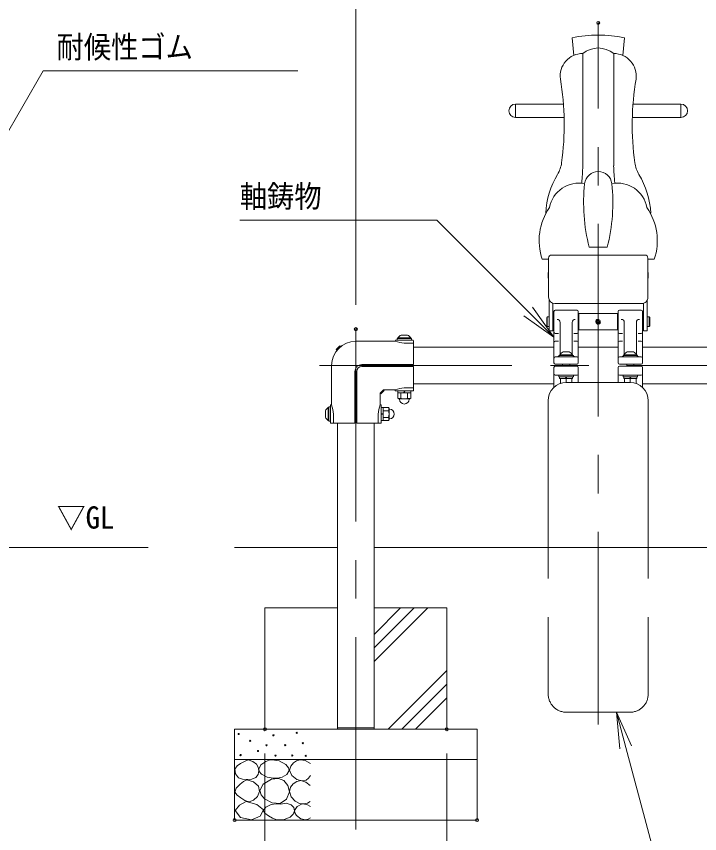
# Model space of a CAD drawing. Units: millimetres at full size, sheet at 1:10; details may follow other scales. Extents: x 5 to 8405, y -12 to 5952.
# Drawn here: x 4327 to 5454, y 1739 to 3088 of the extents above; entities that cross this region are included whole.
import ezdxf
from ezdxf.enums import TextEntityAlignment as Align

# ---------------------------------------------------------------- set-up
doc = ezdxf.new("R2010")
doc.units = ezdxf.units.MM
doc.header["$LTSCALE"] = 10
doc.header["$PDMODE"] = 32
doc.header["$PDSIZE"] = 5
doc.linetypes.add('USER1', pattern=[19.05, 12.7, -6.35])
doc.linetypes.add('USER2', pattern=[50.8, 31.75, -6.35, 6.35, -6.35])
doc.layers.add('LY_5', color=7, linetype='Continuous', lineweight=0)
doc.layers.add('LY_6', color=7, linetype='Continuous', lineweight=0)
doc.styles.add('ＭＳ ゴシック', font='')
doc.styles.get('ＭＳ ゴシック').set_extended_font_data('MS Gothic')

# ---------------------------------------------------------------- blocks, each defined once
blk = doc.blocks.new('-002-MS_3')
at = {"color": 7, "linetype": 'Continuous', "lineweight": 0}
for p, q in [((15.99, 96.86), (9.77, 93.38)), ((22.45, 99.4), (15.99, 96.86)), ((29.91, 96.94), (22.45, 99.4)), ((36.07, 92.11), (29.91, 96.94)), ((51.33, 96.79), (43.36, 91)), ((56.97, 98.88), (51.33, 96.79)), ((61.87, 99.49), (56.97, 98.88)), ((73.64, 97.86), (61.87, 99.49)), ((84.31, 91.65), (73.64, 97.86)), ((102.27, 97.95), (97.12, 94.25)), ((107.89, 99.64), (102.27, 97.95)), ((116.57, 98.15), (107.89, 99.64)), ((125, 93.3), (116.57, 98.15)), ((3.92, 89.34), (0.27, 83.88)), ((0.27, 83.88), (1.28, 76.29)), ((9.77, 93.38), (3.92, 89.34)), ((39.03, 87.18), (36.07, 92.11)), ((38.56, 75.54), (39.88, 81.98)), ((39.88, 81.98), (39.03, 87.18)), ((43.36, 91), (39.71, 84.09)), ((39.71, 84.09), (40.58, 80.12)), ((89.01, 86.31), (84.31, 91.65)), ((86.23, 75.46), (89.98, 81.65)), ((89.98, 81.65), (89.01, 86.31)), ((92.65, 88.94), (90.78, 82.21)), ((90.78, 82.21), (94.45, 73.44)), ((97.12, 94.25), (92.65, 88.94)), ((1.28, 76.29), (6.29, 69.94)), ((6.29, 69.94), (13.15, 67.35)), ((20.86, 67.08), (28.48, 67.69)), ((28.48, 67.69), (34.81, 70.25)), ((34.81, 70.25), (38.56, 75.54)), ((40.58, 80.12), (44.3, 75.71)), ((44.3, 75.71), (53.79, 70.93)), ((61.06, 67.6), (47.31, 59.54)), ((53.79, 70.93), (63.76, 69.49)), ((72.24, 68.87), (61.06, 67.6)), ((63.76, 69.49), (71.12, 69.32)), ((71.12, 69.32), (78.63, 70.84)), ((81.06, 65.44), (72.24, 68.87)), ((78.63, 70.84), (86.23, 75.46)), ((94.45, 73.44), (102.5, 67)), ((118.03, 65.73), (122.08, 69.11)), ((122.08, 69.11), (125, 73.65)), ((9.14, 59.48), (2.69, 52.66)), ((14.58, 63.66), (9.14, 59.48)), ((13.15, 67.35), (20.86, 67.08)), ((19.91, 66.45), (14.58, 63.66)), ((31.08, 63.24), (19.91, 66.45)), ((39.24, 55.99), (31.08, 63.24)), ((40.76, 47.48), (39.24, 55.99)), ((47.31, 59.54), (41.33, 48.68)), ((87.97, 57.29), (81.06, 65.44)), ((90.25, 46.52), (87.97, 57.29)), ((92.41, 54.25), (90.78, 47.04)), ((96.8, 60.03), (92.41, 54.25)), ((102.77, 63.87), (96.8, 60.03)), ((102.5, 67), (110.8, 64.62)), ((109.47, 65.1), (102.77, 63.87)), ((117.54, 62.64), (109.47, 65.1)), ((110.8, 64.62), (118.03, 65.73)), ((124.68, 57.18), (117.54, 62.64)), ((2.69, 52.66), (0.27, 45.85)), ((0.27, 45.85), (3.9, 41.03)), ((3.9, 41.03), (10.41, 36.67)), ((37.66, 39.2), (40.76, 47.48)), ((41.33, 48.68), (43.97, 41.48)), ((43.97, 41.48), (49.17, 35.16)), ((85.4, 34.78), (90.25, 46.52)), ((90.78, 47.04), (93.44, 38.43)), ((19.09, 30.52), (7.78, 24.5)), ((10.41, 36.67), (17.05, 32.38)), ((17.05, 32.38), (23.72, 30.33)), ((36.88, 25.89), (19.09, 30.52)), ((23.72, 30.33), (31.36, 32.78)), ((31.36, 32.78), (37.66, 39.2)), ((49.17, 35.16), (61.76, 28.31)), ((68.66, 27), (60.52, 25.56)), ((61.76, 28.31), (75.12, 27.32)), ((76.2, 26.37), (68.66, 27)), ((75.12, 27.32), (85.4, 34.78)), ((85.1, 27.83), (76.2, 26.37)), ((93.5, 25.29), (85.1, 27.83)), ((93.44, 38.43), (99.65, 31.51)), ((99.65, 31.51), (107.29, 27.64)), ((107.29, 27.64), (114.86, 26.76)), ((114.86, 26.76), (120.01, 28.2)), ((120.01, 28.2), (124.68, 30.88)), ((7.78, 24.5), (0.96, 15.68)), ((0.96, 15.68), (9.45, 4.41)), ((47.66, 16.78), (36.88, 25.89)), ((42.24, 6.41), (47.66, 16.78)), ((51.59, 21.5), (47.28, 16.1)), ((47.28, 16.1), (49.96, 11.42)), ((60.52, 25.56), (51.59, 21.5)), ((97.57, 20.71), (93.5, 25.29)), ((96.58, 9.83), (98.63, 15.56)), ((98.63, 15.56), (97.57, 20.71)), ((102.98, 22.43), (98.7, 15.67)), ((98.7, 15.67), (99.31, 12)), ((111.69, 26.76), (102.98, 22.43)), ((118.98, 25.96), (111.69, 26.76)), ((125, 22.64), (118.98, 25.96)), ((9.45, 4.41), (27.89, 0.3)), ((27.89, 0.3), (42.24, 6.41)), ((49.96, 11.42), (55.93, 6.91)), ((55.93, 6.91), (62.4, 3.07)), ((62.4, 3.07), (69.71, 0.69)), ((69.71, 0.69), (81.56, 0.93)), ((81.56, 0.93), (91.88, 5.02)), ((91.88, 5.02), (96.58, 9.83)), ((99.31, 12), (102.19, 7.75)), ((102.19, 7.75), (109.35, 2.28)), ((109.35, 2.28), (116.76, 0.46)), ((116.76, 0.46), (121.06, 1.51)), ((121.06, 1.51), (125, 3.63))]:
    blk.add_line(p, q, dxfattribs=at)
for centre in [(6.61, 142.18), (63.96, 139.96), (102.42, 144.09), (25.62, 130.77), (52.55, 123.48), (83.5, 123.55), (112.42, 127.06), (9.77, 107.32), (38.61, 113.98), (67.44, 106.37), (95.12, 106.52), (117.28, 105.98)]:
    blk.add_circle(centre, 1, dxfattribs=at)
blk = doc.blocks.new('-003-_U3')
at = {"color": 7, "linetype": 'Continuous', "lineweight": 0}
for p, q in [((-1, 0.1667), (0, 0)), ((0, 0), (-1, 0)), ((-1, -0.1667), (0, 0))]:
    blk.add_line(p, q, dxfattribs=at)

msp = doc.modelspace()

# ---------------------------------------------------------------- linework, layer by layer
at = {"layer": 'LY_5', "linetype": 'USER2'}
for p, q in [((5287, 1919.69), (5287, 3076.94)), ((4887, 2571.69), (4887, 1741.69)), ((4827, 2511.69), (5747, 2511.69))]:
    msp.add_line(p, q, dxfattribs=at)
at = {"layer": 'LY_5'}
for p, q in [((5243.83, 3052.35), (5246.55, 3023.33)), ((5330.17, 3052.35), (5327.45, 3023.33)), ((5261.5, 2840.89), (5261.5, 3026.47)), ((5312.5, 2840.89), (5312.5, 3026.47)), ((5150.5, 2942.94), (5150.5, 2920.94)), ((5150.5, 2942.94), (5229.56, 2942.94)), ((5344.44, 2942.94), (5423.5, 2942.94)), ((5423.5, 2942.94), (5423.5, 2920.94)), ((5150.5, 2920.94), (5230.7, 2920.94)), ((5343.3, 2920.94), (5423.5, 2920.94)), ((5302, 2706.92), (5272, 2706.92)), ((5205, 2686.94), (5194.5, 2686.94)), ((5205, 2624.44), (5205, 2688.94)), ((5210, 2693.94), (5364, 2693.94)), ((5369, 2624.44), (5369, 2688.94)), ((5379.5, 2686.94), (5369, 2686.94)), ((5204.5, 2655.69), (5204.5, 2665.19)), ((5204.5, 2665.19), (5205.7, 2665.19)), ((5369.5, 2665.19), (5368.3, 2665.19)), ((5369.5, 2655.69), (5369.5, 2665.19)), ((5204.5, 2655.69), (5205.7, 2655.69)), ((5369.5, 2655.69), (5368.3, 2655.69)), ((5206, 2568.94), (5206, 2619.97)), ((5368, 2619.97), (5368, 2568.94)), ((5212, 2614.55), (5212, 2568.94)), ((5358.5, 2613.94), (5215.5, 2613.94)), ((5252, 2602.94), (5216, 2602.94)), ((5358, 2602.94), (5322, 2602.94)), ((5362, 2568.94), (5362, 2614.55)), ((5202, 2590.94), (5203, 2591.94)), ((5202, 2590.94), (5202, 2576.94)), ((5203, 2591.94), (5203, 2575.94)), ((5203, 2591.94), (5206, 2591.94)), ((5212, 2591.94), (5212.95, 2591.94)), ((5213, 2595.94), (5213, 2571.94)), ((5213, 2595.94), (5214, 2595.94)), ((5214, 2515.94), (5214, 2600.94)), ((5214, 2595.94), (5214, 2571.94)), ((5254, 2515.94), (5254, 2600.94)), ((5254, 2595.94), (5254, 2571.94)), ((5255, 2595.94), (5254, 2595.94)), ((5255, 2597.04), (5255.5, 2597.54)), ((5255, 2597.04), (5255, 2570.84)), ((5255, 2595.94), (5255, 2571.94)), ((5255.5, 2597.54), (5318.5, 2597.54)), ((5318.5, 2597.54), (5319, 2597.04)), ((5319, 2570.84), (5319, 2597.04)), ((5319, 2595.94), (5319, 2571.94)), ((5319, 2595.94), (5320, 2595.94)), ((5320, 2515.94), (5320, 2600.94)), ((5320, 2595.94), (5320, 2571.94)), ((5360, 2515.94), (5360, 2600.94)), ((5360, 2595.94), (5360, 2571.94)), ((5361, 2595.94), (5360, 2595.94)), ((5361, 2595.94), (5361, 2571.94)), ((5361, 2591.94), (5362, 2591.94)), ((5368, 2591.94), (5371, 2591.94)), ((5371, 2591.94), (5372, 2590.94)), ((5371, 2591.94), (5371, 2575.94)), ((5372, 2590.94), (5372, 2576.94)), ((5202, 2576.94), (5203, 2575.94)), ((5203, 2575.94), (5206, 2575.94)), ((5212, 2575.94), (5212.95, 2575.94)), ((5224, 2530.94), (5224, 2582.86)), ((5244, 2530.94), (5244, 2582.86)), ((5285.85, 2585.94), (5284.69, 2583.94)), ((5284.69, 2583.94), (5285.85, 2581.94)), ((5288.15, 2585.94), (5285.85, 2585.94)), ((5285.85, 2581.94), (5288.15, 2581.94)), ((5289.31, 2583.94), (5288.15, 2585.94)), ((5288.15, 2581.94), (5289.31, 2583.94)), ((5330, 2530.94), (5330, 2582.86)), ((5350, 2530.94), (5350, 2582.86)), ((5361, 2575.94), (5362, 2575.94)), ((5368, 2575.94), (5371, 2575.94)), ((5371, 2575.94), (5372, 2576.94)), ((4962, 2561.99), (4972, 2561.99)), ((5212, 2568.94), (5206, 2568.94)), ((5213, 2571.94), (5214, 2571.94)), ((5216, 2564.48), (5221.24, 2564.48)), ((5252, 2564.48), (5246.76, 2564.48)), ((5255, 2571.94), (5254, 2571.94)), ((5255, 2570.84), (5255.5, 2570.34)), ((5255.5, 2570.34), (5318.5, 2570.34)), ((5319, 2570.84), (5318.5, 2570.34)), ((5319, 2571.94), (5320, 2571.94)), ((5322, 2564.48), (5327.24, 2564.48)), ((5358, 2564.48), (5352.76, 2564.48)), ((5361, 2571.94), (5360, 2571.94)), ((5368, 2568.94), (5362, 2568.94)), ((4887, 2551.69), (4952, 2551.69)), ((4952, 2552.69), (4952, 2551.69)), ((4981, 2553.69), (4953, 2553.69)), ((4955, 2553.69), (4955, 2556.19)), ((4955, 2556.19), (4979, 2556.19)), ((4955, 2553.69), (4979, 2553.69)), ((4956.5, 2557.19), (4977.5, 2557.19)), ((4956.5, 2557.19), (4956.5, 2556.19)), ((4956.5, 2556.19), (4977.5, 2556.19)), ((4982, 2548.72), (4967, 2548.72)), ((4977.5, 2557.19), (4977.5, 2556.19)), ((4979, 2556.19), (4979, 2553.69)), ((4982, 2552.69), (4982, 2513.19)), ((5216, 2552.13), (5221.24, 2552.13)), ((5252, 2552.13), (5246.76, 2552.13)), ((5322, 2552.13), (5327.24, 2552.13)), ((5358, 2552.13), (5352.76, 2552.13)), ((4854.73, 2538.11), (4860.74, 2544.13)), ((4854.73, 2538.11), (4855.63, 2536.9)), ((4855.63, 2536.9), (4862, 2543.26)), ((4855.82, 2536.71), (4855.63, 2536.9)), ((4862, 2543.26), (4860.74, 2544.13)), ((4862.18, 2543.07), (4862, 2543.26)), ((5214, 2541.94), (4982, 2541.94)), ((5320, 2541.94), (5254, 2541.94)), ((5592, 2541.94), (5360, 2541.94)), ((5252, 2525.94), (5216, 2525.94)), ((5222, 2525.94), (5222, 2528.44)), ((5222, 2528.44), (5246, 2528.44)), ((5222, 2525.94), (5246, 2525.94)), ((5223.5, 2529.44), (5244.5, 2529.44)), ((5223.5, 2529.44), (5223.5, 2528.44)), ((5223.5, 2528.44), (5244.5, 2528.44)), ((5229, 2534.24), (5239, 2534.24)), ((5244.5, 2529.44), (5244.5, 2528.44)), ((5246, 2528.44), (5246, 2525.94)), ((5358, 2525.94), (5322, 2525.94)), ((5328, 2525.94), (5328, 2528.44)), ((5328, 2528.44), (5352, 2528.44)), ((5328, 2525.94), (5352, 2525.94)), ((5329.5, 2529.44), (5350.5, 2529.44)), ((5329.5, 2529.44), (5329.5, 2528.44)), ((5329.5, 2528.44), (5350.5, 2528.44)), ((5335, 2534.24), (5345, 2534.24)), ((5350.5, 2529.44), (5350.5, 2528.44)), ((5352, 2528.44), (5352, 2525.94)), ((4847, 2511.69), (4847, 2446.69)), ((4897, 2513.19), (4982, 2513.19)), ((4897, 2510.19), (4982, 2510.19)), ((4982, 2510.19), (4982, 2470.69)), ((5214, 2475.6), (5214, 2508.69)), ((5252, 2513.94), (5216, 2513.94)), ((5252, 2510.69), (5216, 2510.69)), ((5228, 2513.94), (5228, 2510.69)), ((5240, 2513.94), (5240, 2510.69)), ((5254, 2483.69), (5254, 2508.69)), ((5320, 2483.69), (5320, 2508.69)), ((5358, 2513.94), (5322, 2513.94)), ((5358, 2510.69), (5322, 2510.69)), ((5334, 2513.94), (5334, 2510.69)), ((5346, 2513.94), (5346, 2510.69)), ((5360, 2475.6), (5360, 2508.69)), ((4885.5, 2501.69), (4885.5, 2416.69)), ((4888.5, 2501.69), (4888.5, 2416.69)), ((5252, 2495.69), (5216, 2495.69)), ((5222, 2493.19), (5222, 2495.69)), ((5222, 2495.69), (5246, 2495.69)), ((5246, 2495.69), (5246, 2493.19)), ((5358, 2495.69), (5322, 2495.69)), ((5328, 2493.19), (5328, 2495.69)), ((5328, 2495.69), (5352, 2495.69)), ((5352, 2495.69), (5352, 2493.19)), ((5214, 2481.44), (4982, 2481.44)), ((5222, 2493.19), (5246, 2493.19)), ((5223.25, 2493.19), (5223.25, 2490.19)), ((5223.25, 2493.19), (5244.75, 2493.19)), ((5223.25, 2490.19), (5244.75, 2490.19)), ((5224.5, 2490.19), (5243.5, 2490.19)), ((5224.5, 2490.19), (5224.5, 2481.98)), ((5233.83, 2490.19), (5233.03, 2493.19)), ((5234, 2490.19), (5234, 2483.69)), ((5234.97, 2490.19), (5234.17, 2493.19)), ((5234.5, 2483.69), (5339.5, 2483.69)), ((5243.5, 2490.19), (5243.5, 2483.69)), ((5244.75, 2493.19), (5244.75, 2490.19)), ((5328, 2493.19), (5352, 2493.19)), ((5329.25, 2493.19), (5329.25, 2490.19)), ((5329.25, 2493.19), (5350.75, 2493.19)), ((5329.25, 2490.19), (5350.75, 2490.19)), ((5330.5, 2490.19), (5349.5, 2490.19)), ((5330.5, 2490.19), (5330.5, 2483.69)), ((5339.83, 2490.19), (5339.03, 2493.19)), ((5340, 2490.19), (5340, 2483.69)), ((5340.97, 2490.19), (5340.17, 2493.19)), ((5349.5, 2490.19), (5349.5, 2481.98)), ((5350.75, 2493.19), (5350.75, 2490.19)), ((5592, 2481.44), (5360, 2481.44)), ((4927.14, 2465.94), (4932.75, 2471.55)), ((4928.28, 2465.18), (4933.51, 2470.41)), ((4932.67, 2471.69), (4933.51, 2470.41)), ((4933, 2471.69), (4952, 2471.69)), ((4952, 2470.69), (4952, 2471.69)), ((4981, 2469.69), (4953, 2469.69)), ((4956.25, 2469.69), (4956.25, 2466.69)), ((4977.75, 2469.69), (4956.25, 2469.69)), ((4966.03, 2466.69), (4966.83, 2469.69)), ((4982, 2474.67), (4967, 2474.67)), ((4967.17, 2466.69), (4967.97, 2469.69)), ((4977.75, 2469.69), (4977.75, 2466.69)), ((4927, 2465.69), (4927, 2446.69)), ((4927.01, 2466.03), (4928.28, 2465.18)), ((4956.03, 2466.69), (4956.03, 2457.83)), ((4956.03, 2466.69), (4977.97, 2466.69)), ((4956.03, 2457.83), (4958, 2456.69)), ((4977.75, 2466.69), (4956.25, 2466.69)), ((4958, 2456.69), (4976, 2456.69)), ((4959, 2456.19), (4959, 2456.69)), ((4961.52, 2466.69), (4961.52, 2457.83)), ((4972.48, 2466.69), (4972.48, 2457.83)), ((4975, 2456.19), (4975, 2456.69)), ((4977.97, 2457.83), (4976, 2456.69)), ((4977.97, 2466.69), (4977.97, 2457.83)), ((4841.5, 2421.19), (4841.5, 2442.19)), ((4841.5, 2442.19), (4842.5, 2442.19)), ((4842.5, 2443.69), (4845, 2443.69)), ((4842.5, 2419.69), (4842.5, 2443.69)), ((4842.5, 2421.19), (4842.5, 2442.19)), ((4845, 2445.69), (4845, 2417.69)), ((4845, 2419.69), (4845, 2443.69)), ((4846, 2446.69), (4847, 2446.69)), ((4928, 2446.69), (4927, 2446.69)), ((4929, 2445.69), (4929, 2417.69)), ((4929, 2442.44), (4932, 2442.44)), ((4929, 2442.44), (4929, 2420.94)), ((4932, 2442.66), (4940.86, 2442.66)), ((4932, 2420.73), (4932, 2442.66)), ((4932, 2442.44), (4932, 2420.94)), ((4940.86, 2442.66), (4942, 2440.69)), ((4942, 2422.69), (4942, 2440.69)), ((5204.5, 2211.69), (5204.5, 2453.69)), ((5369.5, 2211.69), (5369.5, 2453.69)), ((4836.7, 2426.69), (4836.7, 2436.69)), ((4849.98, 2431.69), (4849.98, 2416.69)), ((4924.02, 2431.69), (4924.02, 2416.69)), ((4932, 2431.86), (4929, 2432.67)), ((4932, 2430.72), (4929, 2431.53)), ((4932, 2437.18), (4940.86, 2437.18)), ((4942.5, 2439.69), (4942, 2439.69)), ((4841.5, 2421.19), (4842.5, 2421.19)), ((4845, 2419.69), (4842.5, 2419.69)), ((4846, 2416.69), (4885.5, 2416.69)), ((4856.75, 1911.69), (4856.75, 2416.69)), ((4888.5, 2416.69), (4928, 2416.69)), ((4917.25, 1911.69), (4917.25, 2416.69)), ((4929, 2420.94), (4932, 2420.94)), ((4932, 2426.21), (4940.86, 2426.21)), ((4932, 2420.73), (4940.86, 2420.73)), ((4940.86, 2420.73), (4942, 2422.69)), ((4942.5, 2423.69), (4942, 2423.69)), ((2817.25, 2211.69), (4544, 2211.69)), ((4687, 2211.69), (4856.75, 2211.69)), ((4917.25, 2211.69), (5656.75, 2211.69)), ((4856.75, 2111.69), (4737, 2111.69)), ((4737, 2111.69), (4737, 1911.69)), ((5037, 2111.69), (4917.25, 2111.69)), ((5037, 1911.69), (5037, 2111.69)), ((4687, 1911.69), (4687, 1761.69)), ((5087, 1911.69), (4687, 1911.69)), ((4856.75, 1913.69), (4917.25, 1913.69)), ((4856.75, 1911.69), (4917.25, 1911.69)), ((5087, 1761.69), (5087, 1911.69)), ((4687, 1861.69), (5087, 1861.69)), ((4687, 1761.69), (5087, 1761.69))]:
    msp.add_line(p, q, dxfattribs=at)
at = {"layer": 'LY_5', "linetype": 'USER1'}
for p, q in [((5204.5, 1969.69), (5204.5, 2211.69)), ((5369.5, 1969.69), (5369.5, 2211.69)), ((5234.5, 1939.69), (5339.5, 1939.69))]:
    msp.add_line(p, q, dxfattribs=at)
at = {"layer": 'LY_5'}
msp.add_circle((5287, 2583.94), 3.4, dxfattribs=at)
for centre, radius, start, end in [((5287, 2851.94), 205, 77.8439, 102.1561), ((5287, 2995.15), 40.39, 50.84862, 129.15138), ((5261.52, 2989.14), 37.33, 90.02616, 187.36946), ((5312.48, 2989.14), 37.33, 352.63054, 89.97384), ((4773.63, 2908.28), 457.24, 352.19037, 9.57737), ((5800.37, 2908.28), 457.24, 170.42263, 187.80963), ((5150.5, 2931.94), 11, 90, 270), ((5423.5, 2931.94), 11, 270, 90), ((5177.1, 2852.94), 50, 328.84532, 352.19037), ((5396.9, 2852.94), 50, 187.80963, 211.15469), ((4785.06, 2856.8), 476.71, 354.74352, 358.08733), ((5287, 2809.04), 22.66, 6.73292, 173.26708), ((5788.94, 2856.8), 476.71, 181.91267, 185.25648), ((5337.02, 2756.26), 136.88, 148.84531, 177.18585), ((5236.98, 2756.26), 136.88, 2.81415, 31.15469), ((5254.8, 2763.77), 48.89, 78.55691, 169.81513), ((5565.99, 2780.62), 303.09, 174.11585, 194.07316), ((5008.01, 2780.62), 303.09, 345.92685, 5.88415), ((5319.2, 2763.77), 48.89, 10.18487, 101.44309), ((5285.15, 2717.63), 95.7, 145.07786, 198.70241), ((5288.85, 2717.63), 95.7, 341.29759, 34.92214), ((5210, 2688.94), 5, 90, 180), ((5364, 2688.94), 5, 0, 90), ((5260.81, 2660.44), 56.51, 175.17794, 184.82206), ((5313.19, 2660.44), 56.51, 355.17794, 4.82206), ((5215.5, 2624.44), 10.5, 180, 269.99994), ((5358.5, 2624.44), 10.5, 269.99994, 0), ((5216, 2600.94), 2, 90, 180), ((5252, 2600.94), 2, 0, 90), ((5322, 2600.94), 2, 90, 180), ((5358, 2600.94), 2, 0, 90), ((5219, 2582.86), 5, 0, 90), ((5249, 2582.86), 5, 90, 180), ((5287, 2583.94), 4, 75.52249, 345.52249), ((5325, 2582.86), 5, 0, 90), ((5355, 2582.86), 5, 90, 180), ((4967, 2550.71), 12.34, 113.90552, 148.31866), ((4967, 2550.71), 12.34, 31.68134, 66.09448), ((5216, 2566.48), 2, 180, 270), ((5216, 2566.48), 2, 180, 270), ((5252, 2566.48), 2, 270, 0), ((5252, 2566.48), 2, 270, 0), ((5322, 2566.48), 2, 180, 270), ((5322, 2566.48), 2, 180, 270), ((5358, 2566.48), 2, 270, 0), ((5358, 2566.48), 2, 270, 0), ((4887, 2511.69), 40, 90, 180), ((4953, 2552.69), 1, 90, 180), ((4969.09, 2598.5), 49.82, 249.9379, 267.59421), ((4981, 2552.69), 1, 0, 90), ((5216, 2550.13), 2, 90, 180), ((5216, 2550.13), 2, 90, 180), ((5252, 2550.13), 2, 0, 90), ((5252, 2550.13), 2, 0, 90), ((5322, 2550.13), 2, 90, 180), ((5322, 2550.13), 2, 90, 180), ((5358, 2550.13), 2, 0, 90), ((5358, 2550.13), 2, 0, 90), ((5216, 2523.94), 2, 90, 180), ((5219, 2530.94), 5, 270, 0), ((5234, 2522.96), 12.34, 113.90552, 148.31866), ((5234, 2522.96), 12.34, 31.68134, 66.09448), ((5249, 2530.94), 5, 180, 270), ((5252, 2523.94), 2, 0, 90), ((5322, 2523.94), 2, 90, 180), ((5325, 2530.94), 5, 270, 0), ((5340, 2522.96), 12.34, 113.90552, 148.31866), ((5340, 2522.96), 12.34, 31.68134, 66.09448), ((5355, 2530.94), 5, 180, 270), ((5358, 2523.94), 2, 0, 90), ((4897, 2501.69), 11.5, 90, 180), ((4897, 2501.69), 8.5, 90, 180), ((5216, 2515.94), 2, 180, 270), ((5216, 2508.69), 2, 90, 180), ((5252, 2515.94), 2, 270, 0), ((5252, 2508.69), 2, 0, 90), ((5322, 2515.94), 2, 180, 270), ((5322, 2508.69), 2, 90, 180), ((5358, 2515.94), 2, 270, 0), ((5358, 2508.69), 2, 0, 90), ((5216, 2497.69), 2, 180, 270), ((5252, 2497.69), 2, 270, 0), ((5322, 2497.69), 2, 180, 270), ((5358, 2497.69), 2, 270, 0), ((5234.5, 2453.69), 30, 90, 180), ((5339.5, 2453.69), 30, 0, 90), ((4933, 2465.69), 6, 90, 93.18968), ((4969.09, 2424.89), 49.82, 92.40579, 110.0621), ((4953, 2470.69), 1, 180, 270), ((4981, 2470.69), 1, 270, 0), ((4933, 2465.69), 6, 176.81032, 180), ((4958.77, 2462.58), 5.49, 240.00001, 299.99999), ((4967, 2456.19), 8, 180, 0), ((4967, 2470.49), 13.8, 246.57346, 293.42654), ((4975.23, 2462.58), 5.49, 240.00001, 299.99999), ((4847.98, 2431.69), 12.34, 121.68134, 156.09448), ((4846, 2445.69), 1, 90, 180), ((4786, 2426.78), 64.17, 4.39038, 18.07739), ((4988, 2426.78), 64.17, 161.92261, 175.60962), ((4928, 2445.69), 1, 0, 90), ((4936.11, 2439.92), 5.49, 330.00001, 29.99999), ((4928.2, 2431.69), 13.8, 336.57346, 23.42654), ((4942.5, 2431.69), 8, 270, 90), ((4847.98, 2431.69), 12.34, 203.90552, 238.31866), ((4846, 2417.69), 1, 180, 270), ((4928, 2417.69), 1, 270, 0), ((4936.11, 2423.47), 5.49, 330.00001, 29.99999)]:
    msp.add_arc(centre, radius, start, end, dxfattribs=at)
at = {"layer": 'LY_5', "linetype": 'USER1'}
for centre, start, end in [((5234.5, 1969.69), 180, 270), ((5339.5, 1969.69), 270, 0)]:
    msp.add_arc(centre, 30, start, end, dxfattribs=at)
at = {"layer": 'LY_6'}
for p, q in [((4887, 2611.69), (4887, 3476.94)), ((4887, 2611.69), (4887, 3276.94)), ((4303.66, 2881.15), (4371.06, 2997.89)), ((4371.06, 2997.89), (4391.06, 2997.89)), ((4391.06, 2997.89), (4791.27, 2997.89)), ((4695.49, 2751.53), (5020.77, 2751.53)), ((5171.57, 2600.73), (5020.77, 2751.53)), ((4917.25, 2023.28), (5005.66, 2111.69)), ((4917.25, 2045.73), (4983.21, 2111.69)), ((4917.25, 2068.18), (4960.76, 2111.69)), ((4940.37, 1911.69), (5037, 2008.33)), ((4962.82, 1911.69), (5037, 1985.88)), ((4985.27, 1911.69), (5037, 1963.43)), ((5332.53, 1881.74), (5552.26, 1061.69)), ((4737, 1871.69), (4737, 1541.69)), ((5037, 1871.69), (5037, 1541.69))]:
    msp.add_line(p, q, dxfattribs=at)
for p in [(5287, 3076.94), (5287, 3076.94), (4887, 2571.69), (4887, 2571.69), (4737, 1911.69), (5037, 1911.69), (4687, 1761.69), (5087, 1761.69)]:
    msp.add_point(p, dxfattribs=at)

# ---------------------------------------------------------------- block references
at = {"layer": 'LY_5'}
msp.add_blockref('-002-MS_3', (4687, 1761.69), dxfattribs=at)
at = {"layer": 'LY_6', "xscale": 60, "yscale": 60}
for p, rotation in [((5214, 2558.31), 315), ((5317, 1939.69), 105)]:
    msp.add_blockref('-003-_U3', p, dxfattribs=dict(at, rotation=rotation))

# ---------------------------------------------------------------- texts
at = {"layer": 'LY_6', "style": 'ＭＳ ゴシック'}
for s, width, p in [('耐候性ゴム', 0.9, (4393.06, 3007.89)), ('軸鋳物', 0.9, (4695.49, 2761.53)), ('▽GL', 0.95, (4393.5, 2231.69))]:
    msp.add_text(s, height=36.66, dxfattribs=dict(at, width=width)).set_placement(p, align=Align.BOTTOM_LEFT)

doc.saveas('drawing.dxf')
